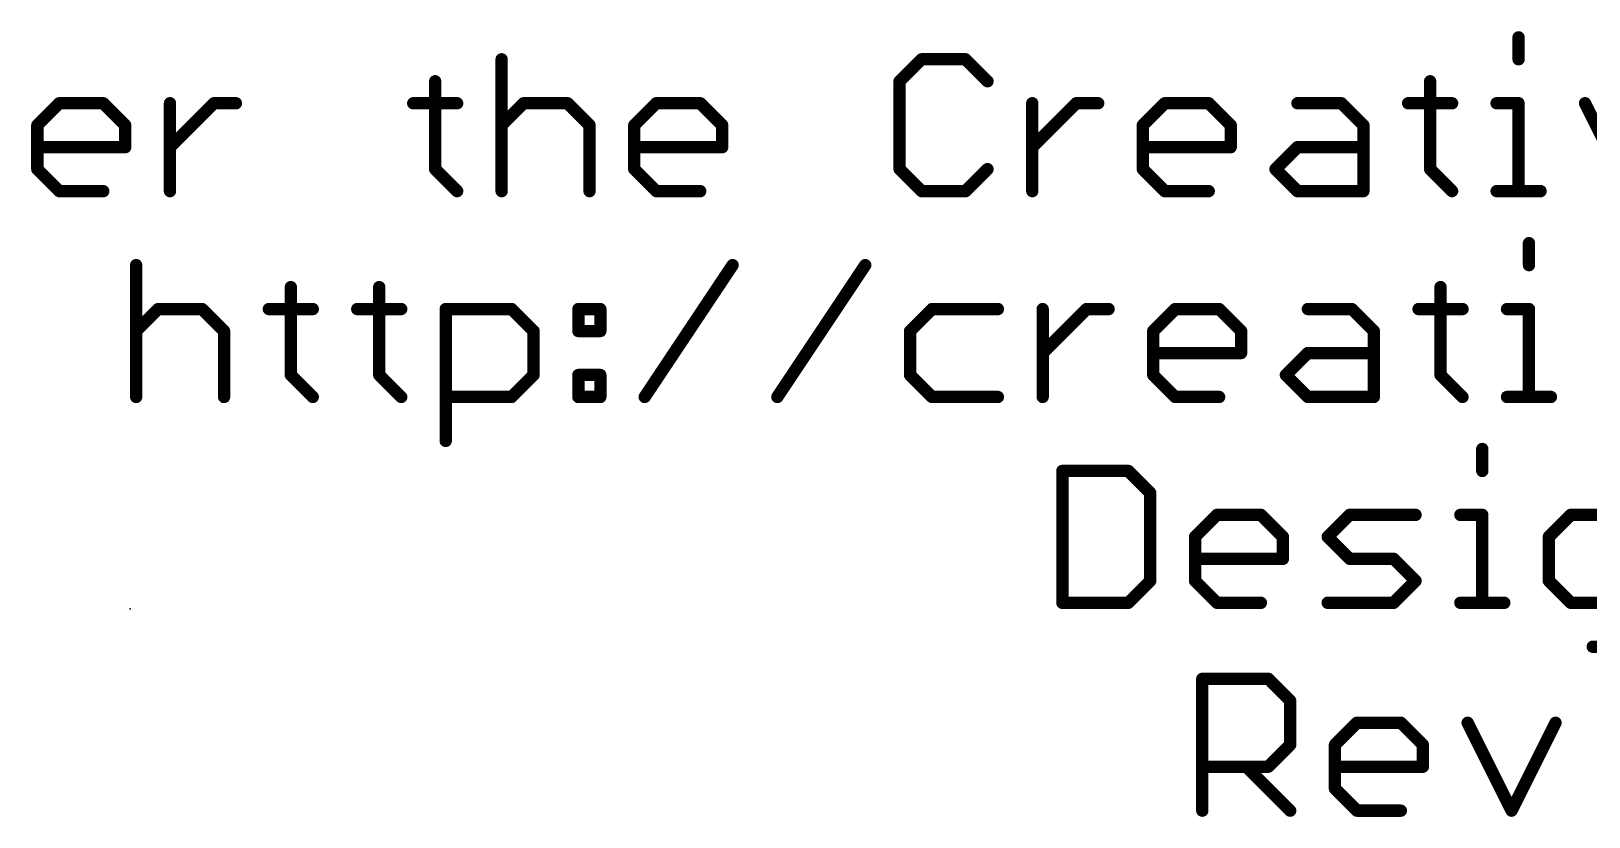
# Model space of a CAD drawing. Extents: x -20 to 87, y -15 to 38.
# Drawn here: x -1.22 to 18, y -14 to -4.3 of the extents above; entities that cross this region are included whole.
import ezdxf

# ---------------------------------------------------------------- set-up
doc = ezdxf.new("R2010")
doc.units = 0
doc.layers.add('23', color=53, linetype='CONTINUOUS')
doc.layers.add('51', color=53, linetype='CONTINUOUS')

msp = doc.modelspace()

# ---------------------------------------------------------------- linework, layer by layer
at = {"layer": '23'}
msp.add_point((0, -11.43), dxfattribs=at)
at = {"layer": '51', "const_width": 0.1524}
for points in [[(17.1362, -4.3756), (17.1362, -4.6468)], [(4.5864, -4.6468), (4.5864, -6.2738)], [(9.769, -4.6468), (9.4979, -4.918)], [(10.3114, -4.6468), (9.769, -4.6468)], [(10.5825, -4.918), (10.3114, -4.6468)], [(3.7661, -4.918), (3.7661, -6.0026)], [(9.4979, -4.918), (9.4979, -6.0026)], [(16.0448, -4.918), (16.0448, -6.0026)], [(-1.1436, -5.4603), (-0.8725, -5.1891)], [(-0.8725, -5.1891), (-0.3301, -5.1891)], [(-0.3301, -5.1891), (-0.059, -5.4603)], [(0.4935, -6.2738), (0.4935, -5.1891)], [(0.4935, -5.7315), (1.0358, -5.1891)], [(1.0358, -5.1891), (1.307, -5.1891)], [(3.495, -5.1891), (4.0373, -5.1891)], [(4.5864, -5.4603), (4.8576, -5.1891)], [(4.8576, -5.1891), (5.3999, -5.1891)], [(5.3999, -5.1891), (5.6711, -5.4603)], [(6.2236, -5.4603), (6.4947, -5.1891)], [(6.4947, -5.1891), (7.0371, -5.1891)], [(7.0371, -5.1891), (7.3082, -5.4603)], [(11.135, -6.2738), (11.135, -5.1891)], [(11.135, -5.7315), (11.6774, -5.1891)], [(11.6774, -5.1891), (11.9485, -5.1891)], [(12.4993, -5.4603), (12.7705, -5.1891)], [(12.7705, -5.1891), (13.3128, -5.1891)], [(13.3128, -5.1891), (13.584, -5.4603)], [(14.4076, -5.1891), (14.95, -5.1891)], [(14.95, -5.1891), (15.2211, -5.4603)], [(15.7736, -5.1891), (16.316, -5.1891)], [(16.8651, -5.1891), (17.1362, -5.1891)], [(17.1362, -5.1891), (17.1362, -6.2738)], [(17.9565, -5.1891), (18.4988, -6.2738)], [(-1.1436, -6.0026), (-1.1436, -5.4603)], [(-0.059, -5.4603), (-0.059, -5.7315)], [(5.6711, -5.4603), (5.6711, -6.2738)], [(6.2236, -6.0026), (6.2236, -5.4603)], [(7.3082, -5.4603), (7.3082, -5.7315)], [(12.4993, -6.0026), (12.4993, -5.4603)], [(13.584, -5.4603), (13.584, -5.7315)], [(15.2211, -5.4603), (15.2211, -6.2738)], [(-0.059, -5.7315), (-1.1436, -5.7315)], [(7.3082, -5.7315), (6.2236, -5.7315)], [(13.584, -5.7315), (12.4993, -5.7315)], [(14.1365, -6.0026), (14.4076, -5.7315)], [(14.4076, -5.7315), (15.2211, -5.7315)], [(-0.8725, -6.2738), (-1.1436, -6.0026)], [(3.7661, -6.0026), (4.0373, -6.2738)], [(6.4947, -6.2738), (6.2236, -6.0026)], [(9.4979, -6.0026), (9.769, -6.2738)], [(10.3114, -6.2738), (10.5825, -6.0026)], [(12.7705, -6.2738), (12.4993, -6.0026)], [(14.4076, -6.2738), (14.1365, -6.0026)], [(16.0448, -6.0026), (16.316, -6.2738)], [(-0.3301, -6.2738), (-0.8725, -6.2738)], [(7.0371, -6.2738), (6.4947, -6.2738)], [(9.769, -6.2738), (10.3114, -6.2738)], [(13.3128, -6.2738), (12.7705, -6.2738)], [(15.2211, -6.2738), (14.4076, -6.2738)], [(16.8651, -6.2738), (17.4074, -6.2738)], [(17.2646, -6.9156), (17.2646, -7.1868)], [(0.0762, -7.1868), (0.0762, -8.8138)], [(6.352, -8.8138), (7.4366, -7.1868)], [(7.9891, -8.8138), (9.0738, -7.1868)], [(1.9845, -7.458), (1.9845, -8.5426)], [(3.076, -7.458), (3.076, -8.5426)], [(16.1732, -7.458), (16.1732, -8.5426)], [(0.0762, -8.0003), (0.3474, -7.7291)], [(0.3474, -7.7291), (0.8897, -7.7291)], [(0.8897, -7.7291), (1.1609, -8.0003)], [(1.7134, -7.7291), (2.2557, -7.7291)], [(2.8048, -7.7291), (3.3471, -7.7291)], [(3.8962, -9.3561), (3.8962, -7.7291)], [(3.8962, -7.7291), (4.7097, -7.7291)], [(4.7097, -7.7291), (4.9809, -8.0003)], [(5.5334, -7.7291), (5.8045, -7.7291)], [(5.5334, -8.0003), (5.5334, -7.7291)], [(5.8045, -7.7291), (5.8045, -8.0003)], [(9.8974, -7.7291), (9.6263, -8.0003)], [(10.7109, -7.7291), (9.8974, -7.7291)], [(11.2634, -8.8138), (11.2634, -7.7291)], [(11.2634, -8.2715), (11.8058, -7.7291)], [(11.8058, -7.7291), (12.0769, -7.7291)], [(12.6277, -8.0003), (12.8989, -7.7291)], [(12.8989, -7.7291), (13.4412, -7.7291)], [(13.4412, -7.7291), (13.7124, -8.0003)], [(14.5361, -7.7291), (15.0784, -7.7291)], [(15.0784, -7.7291), (15.3495, -8.0003)], [(15.902, -7.7291), (16.4444, -7.7291)], [(16.9935, -7.7291), (17.2646, -7.7291)], [(17.2646, -7.7291), (17.2646, -8.8138)], [(1.1609, -8.0003), (1.1609, -8.8138)], [(4.9809, -8.0003), (4.9809, -8.5426)], [(5.8045, -8.0003), (5.5334, -8.0003)], [(9.6263, -8.0003), (9.6263, -8.5426)], [(12.6277, -8.5426), (12.6277, -8.0003)], [(13.7124, -8.0003), (13.7124, -8.2715)], [(15.3495, -8.0003), (15.3495, -8.8138)], [(13.7124, -8.2715), (12.6277, -8.2715)], [(14.2649, -8.5426), (14.5361, -8.2715)], [(14.5361, -8.2715), (15.3495, -8.2715)], [(1.9845, -8.5426), (2.2557, -8.8138)], [(3.076, -8.5426), (3.3471, -8.8138)], [(4.9809, -8.5426), (4.7097, -8.8138)], [(5.5334, -8.5426), (5.8045, -8.5426)], [(5.5334, -8.8138), (5.5334, -8.5426)], [(5.8045, -8.5426), (5.8045, -8.8138)], [(9.6263, -8.5426), (9.8974, -8.8138)], [(12.8989, -8.8138), (12.6277, -8.5426)], [(14.5361, -8.8138), (14.2649, -8.5426)], [(16.1732, -8.5426), (16.4444, -8.8138)], [(4.7097, -8.8138), (3.8962, -8.8138)], [(5.8045, -8.8138), (5.5334, -8.8138)], [(9.8974, -8.8138), (10.7109, -8.8138)], [(13.4412, -8.8138), (12.8989, -8.8138)], [(15.3495, -8.8138), (14.5361, -8.8138)], [(16.9935, -8.8138), (17.5358, -8.8138)], [(16.6888, -9.4556), (16.6888, -9.7268)], [(11.5062, -9.7268), (11.5062, -11.3538)], [(12.3197, -9.7268), (11.5062, -9.7268)], [(12.5909, -9.998), (12.3197, -9.7268)], [(12.5909, -11.0826), (12.5909, -9.998)], [(13.1434, -10.5403), (13.4145, -10.2691)], [(13.4145, -10.2691), (13.9569, -10.2691)], [(13.9569, -10.2691), (14.228, -10.5403)], [(14.7805, -10.5403), (15.0517, -10.2691)], [(15.0517, -10.2691), (15.8652, -10.2691)], [(16.4177, -10.2691), (16.6888, -10.2691)], [(16.6888, -10.2691), (16.6888, -11.3538)], [(17.7803, -10.2691), (17.5091, -10.5403)], [(18.5938, -10.2691), (17.7803, -10.2691)], [(13.1434, -11.0826), (13.1434, -10.5403)], [(14.228, -10.5403), (14.228, -10.8115)], [(15.0517, -10.8115), (14.7805, -10.5403)], [(17.5091, -10.5403), (17.5091, -11.0826)], [(14.228, -10.8115), (13.1434, -10.8115)], [(15.594, -10.8115), (15.0517, -10.8115)], [(15.8652, -11.0826), (15.594, -10.8115)], [(12.3197, -11.3538), (12.5909, -11.0826)], [(13.4145, -11.3538), (13.1434, -11.0826)], [(15.594, -11.3538), (15.8652, -11.0826)], [(17.5091, -11.0826), (17.7803, -11.3538)], [(11.5062, -11.3538), (12.3197, -11.3538)], [(13.9569, -11.3538), (13.4145, -11.3538)], [(14.7805, -11.3538), (15.594, -11.3538)], [(16.4177, -11.3538), (16.96, -11.3538)], [(17.7803, -11.3538), (18.5938, -11.3538)], [(18.0514, -11.8961), (18.3226, -11.8961)], [(13.2334, -13.9192), (13.2334, -12.2922)], [(13.2334, -12.2922), (14.0469, -12.2922)], [(14.0469, -12.2922), (14.3181, -12.5634)], [(14.3181, -12.5634), (14.3181, -13.1057)], [(14.8706, -13.1057), (15.1417, -12.8345)], [(15.1417, -12.8345), (15.6841, -12.8345)], [(15.6841, -12.8345), (15.9552, -13.1057)], [(16.5077, -12.8345), (17.05, -13.9192)], [(17.05, -13.9192), (17.5924, -12.8345)], [(14.3181, -13.1057), (14.0469, -13.3769)], [(14.8706, -13.648), (14.8706, -13.1057)], [(15.9552, -13.1057), (15.9552, -13.3769)], [(14.0469, -13.3769), (13.2334, -13.3769)], [(13.7757, -13.3769), (14.3181, -13.9192)], [(15.9552, -13.3769), (14.8706, -13.3769)], [(15.1417, -13.9192), (14.8706, -13.648)], [(15.6841, -13.9192), (15.1417, -13.9192)]]:
    msp.add_lwpolyline(points, dxfattribs=at)
at = {"layer": '51', "const_width": 0.0762}
for points in [[(17.1743, -4.3756, 1), (17.0981, -4.3756)], [(4.6245, -4.6468, 1), (4.5483, -4.6468)], [(9.769, -4.6087, 1), (9.769, -4.6849)], [(9.796, -4.6738, 1), (9.7421, -4.6199)], [(10.3383, -4.6199, 1), (10.2844, -4.6738)], [(10.3114, -4.6849, 1), (10.3114, -4.6087)], [(17.0981, -4.6468, 1), (17.1743, -4.6468)], [(3.8042, -4.918, 1), (3.728, -4.918)], [(9.4709, -4.891, 1), (9.5248, -4.9449)], [(9.536, -4.918, 1), (9.4598, -4.918)], [(10.5556, -4.9449, 1), (10.6095, -4.891)], [(16.0829, -4.918, 1), (16.0067, -4.918)], [(-0.8725, -5.151, 1), (-0.8725, -5.2272)], [(-0.8455, -5.2161, 1), (-0.8994, -5.1622)], [(-0.3032, -5.1622, 1), (-0.3571, -5.2161)], [(-0.3301, -5.2272, 1), (-0.3301, -5.151)], [(0.5316, -5.1891, 1), (0.4554, -5.1891)], [(1.0358, -5.151, 1), (1.0358, -5.2272)], [(1.0628, -5.2161, 1), (1.0089, -5.1622)], [(1.307, -5.2272, 1), (1.307, -5.151)], [(3.495, -5.151, 1), (3.495, -5.2272)], [(4.0373, -5.2272, 1), (4.0373, -5.151)], [(4.8576, -5.151, 1), (4.8576, -5.2272)], [(4.8845, -5.2161, 1), (4.8306, -5.1622)], [(5.4268, -5.1622, 1), (5.373, -5.2161)], [(5.3999, -5.2272, 1), (5.3999, -5.151)], [(6.4947, -5.151, 1), (6.4947, -5.2272)], [(6.5217, -5.2161, 1), (6.4678, -5.1622)], [(7.064, -5.1622, 1), (7.0101, -5.2161)], [(7.0371, -5.2272, 1), (7.0371, -5.151)], [(11.1731, -5.1891, 1), (11.0969, -5.1891)], [(11.6774, -5.151, 1), (11.6774, -5.2272)], [(11.7043, -5.2161, 1), (11.6504, -5.1622)], [(11.9485, -5.2272, 1), (11.9485, -5.151)], [(12.7705, -5.151, 1), (12.7705, -5.2272)], [(12.7974, -5.2161, 1), (12.7435, -5.1622)], [(13.3398, -5.1622, 1), (13.2859, -5.2161)], [(13.3128, -5.2272, 1), (13.3128, -5.151)], [(14.4076, -5.151, 1), (14.4076, -5.2272)], [(14.9769, -5.1622, 1), (14.923, -5.2161)], [(14.95, -5.2272, 1), (14.95, -5.151)], [(15.7736, -5.151, 1), (15.7736, -5.2272)], [(16.316, -5.2272, 1), (16.316, -5.151)], [(16.8651, -5.151, 1), (16.8651, -5.2272)], [(17.1743, -5.1891, 1), (17.0981, -5.1891)], [(17.1362, -5.2272, 1), (17.1362, -5.151)], [(17.9906, -5.1721, 1), (17.9224, -5.2062)], [(-1.1055, -5.4603, 1), (-1.1817, -5.4603)], [(-1.1706, -5.4334, 1), (-1.1167, -5.4872)], [(-0.0209, -5.4603, 1), (-0.0971, -5.4603)], [(-0.0859, -5.4872, 1), (-0.032, -5.4334)], [(4.5595, -5.4334, 1), (4.6133, -5.4872)], [(5.7092, -5.4603, 1), (5.633, -5.4603)], [(5.6441, -5.4872, 1), (5.698, -5.4334)], [(6.2617, -5.4603, 1), (6.1855, -5.4603)], [(6.1966, -5.4334, 1), (6.2505, -5.4872)], [(7.3463, -5.4603, 1), (7.2701, -5.4603)], [(7.2813, -5.4872, 1), (7.3352, -5.4334)], [(12.5374, -5.4603, 1), (12.4612, -5.4603)], [(12.4724, -5.4334, 1), (12.5263, -5.4872)], [(13.6221, -5.4603, 1), (13.5459, -5.4603)], [(13.557, -5.4872, 1), (13.6109, -5.4334)], [(15.2592, -5.4603, 1), (15.183, -5.4603)], [(15.1942, -5.4872, 1), (15.2481, -5.4334)], [(-1.1436, -5.6934, 1), (-1.1436, -5.7696)], [(-0.0971, -5.7315, 1), (-0.0209, -5.7315)], [(-0.059, -5.7696, 1), (-0.059, -5.6934)], [(0.4666, -5.7045, 1), (0.5205, -5.7584)], [(6.2236, -5.6934, 1), (6.2236, -5.7696)], [(7.2701, -5.7315, 1), (7.3463, -5.7315)], [(7.3082, -5.7696, 1), (7.3082, -5.6934)], [(11.1081, -5.7045, 1), (11.162, -5.7584)], [(12.4993, -5.6934, 1), (12.4993, -5.7696)], [(13.5459, -5.7315, 1), (13.6221, -5.7315)], [(13.584, -5.7696, 1), (13.584, -5.6934)], [(14.4076, -5.6934, 1), (14.4076, -5.7696)], [(14.4346, -5.7584, 1), (14.3807, -5.7045)], [(15.2211, -5.7696, 1), (15.2211, -5.6934)], [(-1.1167, -5.9757, 1), (-1.1706, -6.0296)], [(3.7931, -5.9757, 1), (3.7392, -6.0296)], [(6.2505, -5.9757, 1), (6.1966, -6.0296)], [(9.5248, -5.9757, 1), (9.4709, -6.0296)], [(10.6095, -6.0296, 1), (10.5556, -5.9757)], [(12.5263, -5.9757, 1), (12.4724, -6.0296)], [(14.1634, -5.9757, 1), (14.1095, -6.0296)], [(14.1095, -5.9757, 1), (14.1634, -6.0296)], [(16.0717, -5.9757, 1), (16.0179, -6.0296)], [(-1.1817, -6.0026, 1), (-1.1055, -6.0026)], [(3.728, -6.0026, 1), (3.8042, -6.0026)], [(6.1855, -6.0026, 1), (6.2617, -6.0026)], [(9.4598, -6.0026, 1), (9.536, -6.0026)], [(12.4612, -6.0026, 1), (12.5374, -6.0026)], [(16.0067, -6.0026, 1), (16.0829, -6.0026)], [(-0.8725, -6.2357, 1), (-0.8725, -6.3119)], [(-0.8994, -6.3007, 1), (-0.8455, -6.2469)], [(-0.3301, -6.3119, 1), (-0.3301, -6.2357)], [(0.4554, -6.2738, 1), (0.5316, -6.2738)], [(4.0104, -6.3007, 1), (4.0642, -6.2469)], [(4.5483, -6.2738, 1), (4.6245, -6.2738)], [(5.633, -6.2738, 1), (5.7092, -6.2738)], [(6.4947, -6.2357, 1), (6.4947, -6.3119)], [(6.4678, -6.3007, 1), (6.5217, -6.2469)], [(7.0371, -6.3119, 1), (7.0371, -6.2357)], [(9.769, -6.2357, 1), (9.769, -6.3119)], [(9.7421, -6.3007, 1), (9.796, -6.2469)], [(10.2844, -6.2469, 1), (10.3383, -6.3007)], [(10.3114, -6.3119, 1), (10.3114, -6.2357)], [(11.0969, -6.2738, 1), (11.1731, -6.2738)], [(12.7705, -6.2357, 1), (12.7705, -6.3119)], [(12.7435, -6.3007, 1), (12.7974, -6.2469)], [(13.3128, -6.3119, 1), (13.3128, -6.2357)], [(14.4076, -6.2357, 1), (14.4076, -6.3119)], [(14.3807, -6.3007, 1), (14.4346, -6.2469)], [(15.183, -6.2738, 1), (15.2592, -6.2738)], [(15.2211, -6.3119, 1), (15.2211, -6.2357)], [(16.289, -6.3007, 1), (16.3429, -6.2469)], [(16.8651, -6.2357, 1), (16.8651, -6.3119)], [(17.0981, -6.2738, 1), (17.1743, -6.2738)], [(17.4074, -6.3119, 1), (17.4074, -6.2357)], [(17.3027, -6.9156, 1), (17.2265, -6.9156)], [(0.1143, -7.1868, 1), (0.0381, -7.1868)], [(7.4683, -7.2079, 1), (7.4049, -7.1657)], [(9.1055, -7.2079, 1), (9.0421, -7.1657)], [(17.2265, -7.1868, 1), (17.3027, -7.1868)], [(2.0226, -7.458, 1), (1.9464, -7.458)], [(3.1141, -7.458, 1), (3.0379, -7.458)], [(16.2113, -7.458, 1), (16.1351, -7.458)], [(0.3474, -7.691, 1), (0.3474, -7.7672)], [(0.3743, -7.7561, 1), (0.3204, -7.7022)], [(0.9166, -7.7022, 1), (0.8628, -7.7561)], [(0.8897, -7.7672, 1), (0.8897, -7.691)], [(1.7134, -7.691, 1), (1.7134, -7.7672)], [(2.2557, -7.7672, 1), (2.2557, -7.691)], [(2.8048, -7.691, 1), (2.8048, -7.7672)], [(3.3471, -7.7672, 1), (3.3471, -7.691)], [(3.9343, -7.7291, 1), (3.8581, -7.7291)], [(3.8962, -7.691, 1), (3.8962, -7.7672)], [(4.7367, -7.7022, 1), (4.6828, -7.7561)], [(4.7097, -7.7672, 1), (4.7097, -7.691)], [(5.5334, -7.691, 1), (5.5334, -7.7672)], [(5.5715, -7.7291, 1), (5.4953, -7.7291)], [(5.8426, -7.7291, 1), (5.7664, -7.7291)], [(5.8045, -7.7672, 1), (5.8045, -7.691)], [(9.8974, -7.691, 1), (9.8974, -7.7672)], [(9.9244, -7.7561, 1), (9.8705, -7.7022)], [(10.7109, -7.7672, 1), (10.7109, -7.691)], [(11.3015, -7.7291, 1), (11.2253, -7.7291)], [(11.8058, -7.691, 1), (11.8058, -7.7672)], [(11.8327, -7.7561, 1), (11.7788, -7.7022)], [(12.0769, -7.7672, 1), (12.0769, -7.691)], [(12.8989, -7.691, 1), (12.8989, -7.7672)], [(12.9258, -7.7561, 1), (12.872, -7.7022)], [(13.4682, -7.7022, 1), (13.4143, -7.7561)], [(13.4412, -7.7672, 1), (13.4412, -7.691)], [(14.5361, -7.691, 1), (14.5361, -7.7672)], [(15.1053, -7.7022, 1), (15.0514, -7.7561)], [(15.0784, -7.7672, 1), (15.0784, -7.691)], [(15.902, -7.691, 1), (15.902, -7.7672)], [(16.4444, -7.7672, 1), (16.4444, -7.691)], [(16.9935, -7.691, 1), (16.9935, -7.7672)], [(17.3027, -7.7291, 1), (17.2265, -7.7291)], [(17.2646, -7.7672, 1), (17.2646, -7.691)], [(0.0493, -7.9734, 1), (0.1031, -8.0272)], [(1.199, -8.0003, 1), (1.1228, -8.0003)], [(1.1339, -8.0272, 1), (1.1878, -7.9734)], [(5.019, -8.0003, 1), (4.9428, -8.0003)], [(4.9539, -8.0272, 1), (5.0078, -7.9734)], [(5.5334, -7.9622, 1), (5.5334, -8.0384)], [(5.4953, -8.0003, 1), (5.5715, -8.0003)], [(5.7664, -8.0003, 1), (5.8426, -8.0003)], [(5.8045, -8.0384, 1), (5.8045, -7.9622)], [(9.6644, -8.0003, 1), (9.5882, -8.0003)], [(9.5993, -7.9734, 1), (9.6532, -8.0272)], [(12.6658, -8.0003, 1), (12.5896, -8.0003)], [(12.6008, -7.9734, 1), (12.6547, -8.0272)], [(13.7505, -8.0003, 1), (13.6743, -8.0003)], [(13.6854, -8.0272, 1), (13.7393, -7.9734)], [(15.3876, -8.0003, 1), (15.3114, -8.0003)], [(15.3226, -8.0272, 1), (15.3765, -7.9734)], [(11.2365, -8.2445, 1), (11.2904, -8.2984)], [(12.6277, -8.2334, 1), (12.6277, -8.3096)], [(13.6743, -8.2715, 1), (13.7505, -8.2715)], [(13.7124, -8.3096, 1), (13.7124, -8.2334)], [(14.5361, -8.2334, 1), (14.5361, -8.3096)], [(14.563, -8.2984, 1), (14.5091, -8.2445)], [(15.3495, -8.3096, 1), (15.3495, -8.2334)], [(2.0115, -8.5157, 1), (1.9576, -8.5696)], [(1.9464, -8.5426, 1), (2.0226, -8.5426)], [(3.1029, -8.5157, 1), (3.049, -8.5696)], [(3.0379, -8.5426, 1), (3.1141, -8.5426)], [(4.9428, -8.5426, 1), (5.019, -8.5426)], [(5.0078, -8.5696, 1), (4.954, -8.5157)], [(5.5334, -8.5045, 1), (5.5334, -8.5807)], [(5.5715, -8.5426, 1), (5.4953, -8.5426)], [(5.8426, -8.5426, 1), (5.7664, -8.5426)], [(5.8045, -8.5807, 1), (5.8045, -8.5045)], [(9.6532, -8.5157, 1), (9.5993, -8.5696)], [(9.5882, -8.5426, 1), (9.6644, -8.5426)], [(12.6547, -8.5157, 1), (12.6008, -8.5696)], [(12.5896, -8.5426, 1), (12.6658, -8.5426)], [(14.2918, -8.5157, 1), (14.2379, -8.5696)], [(14.2379, -8.5157, 1), (14.2918, -8.5696)], [(16.2001, -8.5157, 1), (16.1463, -8.5696)], [(16.1351, -8.5426, 1), (16.2113, -8.5426)], [(0.0381, -8.8138, 1), (0.1143, -8.8138)], [(1.1228, -8.8138, 1), (1.199, -8.8138)], [(2.2287, -8.8407, 1), (2.2826, -8.7869)], [(3.3202, -8.8407, 1), (3.3741, -8.7869)], [(3.8962, -8.7757, 1), (3.8962, -8.8519)], [(4.6828, -8.7869, 1), (4.7367, -8.8407)], [(4.7097, -8.8519, 1), (4.7097, -8.7757)], [(5.5334, -8.7757, 1), (5.5334, -8.8519)], [(5.4953, -8.8138, 1), (5.5715, -8.8138)], [(5.7664, -8.8138, 1), (5.8426, -8.8138)], [(5.8045, -8.8519, 1), (5.8045, -8.7757)], [(6.3203, -8.7927, 1), (6.3837, -8.8349)], [(7.9574, -8.7927, 1), (8.0208, -8.8349)], [(9.8974, -8.7757, 1), (9.8974, -8.8519)], [(9.8705, -8.8407, 1), (9.9244, -8.7869)], [(10.7109, -8.8519, 1), (10.7109, -8.7757)], [(11.2253, -8.8138, 1), (11.3015, -8.8138)], [(12.8989, -8.7757, 1), (12.8989, -8.8519)], [(12.872, -8.8407, 1), (12.9258, -8.7869)], [(13.4412, -8.8519, 1), (13.4412, -8.7757)], [(14.5361, -8.7757, 1), (14.5361, -8.8519)], [(14.5091, -8.8407, 1), (14.563, -8.7869)], [(15.3114, -8.8138, 1), (15.3876, -8.8138)], [(15.3495, -8.8519, 1), (15.3495, -8.7757)], [(16.4174, -8.8407, 1), (16.4713, -8.7869)], [(16.9935, -8.7757, 1), (16.9935, -8.8519)], [(17.2265, -8.8138, 1), (17.3027, -8.8138)], [(17.5358, -8.8519, 1), (17.5358, -8.7757)], [(3.8581, -9.3561, 1), (3.9343, -9.3561)], [(16.7269, -9.4556, 1), (16.6507, -9.4556)], [(11.5443, -9.7268, 1), (11.4681, -9.7268)], [(11.5062, -9.6887, 1), (11.5062, -9.7649)], [(12.3466, -9.6999, 1), (12.2928, -9.7538)], [(12.3197, -9.7649, 1), (12.3197, -9.6887)], [(16.6507, -9.7268, 1), (16.7269, -9.7268)], [(12.629, -9.998, 1), (12.5528, -9.998)], [(12.5639, -10.0249, 1), (12.6178, -9.971)], [(13.4145, -10.231, 1), (13.4145, -10.3072)], [(13.4415, -10.2961, 1), (13.3876, -10.2422)], [(13.9838, -10.2422, 1), (13.9299, -10.2961)], [(13.9569, -10.3072, 1), (13.9569, -10.231)], [(15.0517, -10.231, 1), (15.0517, -10.3072)], [(15.0786, -10.2961, 1), (15.0247, -10.2422)], [(15.8652, -10.3072, 1), (15.8652, -10.231)], [(16.4177, -10.231, 1), (16.4177, -10.3072)], [(16.7269, -10.2691, 1), (16.6507, -10.2691)], [(16.6888, -10.3072, 1), (16.6888, -10.231)], [(17.7803, -10.231, 1), (17.7803, -10.3072)], [(17.8072, -10.2961, 1), (17.7533, -10.2422)], [(13.1815, -10.5403, 1), (13.1053, -10.5403)], [(13.1164, -10.5134, 1), (13.1703, -10.5672)], [(14.2661, -10.5403, 1), (14.1899, -10.5403)], [(14.2011, -10.5672, 1), (14.255, -10.5134)], [(14.8075, -10.5134, 1), (14.7536, -10.5672)], [(14.7536, -10.5134, 1), (14.8075, -10.5672)], [(17.5472, -10.5403, 1), (17.471, -10.5403)], [(17.4822, -10.5134, 1), (17.536, -10.5672)], [(13.1434, -10.7734, 1), (13.1434, -10.8496)], [(14.228, -10.8496, 1), (14.228, -10.7734)], [(15.0517, -10.7734, 1), (15.0517, -10.8496)], [(15.0247, -10.8384, 1), (15.0786, -10.7845)], [(15.6209, -10.7845, 1), (15.5671, -10.8384)], [(15.594, -10.8496, 1), (15.594, -10.7734)], [(14.1899, -10.8115, 1), (14.2661, -10.8115)], [(12.5528, -11.0826, 1), (12.629, -11.0826)], [(12.6178, -11.1096, 1), (12.5639, -11.0557)], [(13.1703, -11.0557, 1), (13.1164, -11.1096)], [(13.1053, -11.0826, 1), (13.1815, -11.0826)], [(15.8921, -11.1096, 1), (15.8382, -11.0557)], [(15.8382, -11.1096, 1), (15.8921, -11.0557)], [(17.536, -11.0557, 1), (17.4822, -11.1096)], [(17.471, -11.0826, 1), (17.5472, -11.0826)], [(11.5062, -11.3157, 1), (11.5062, -11.3919)], [(11.4681, -11.3538, 1), (11.5443, -11.3538)], [(12.2928, -11.3269, 1), (12.3466, -11.3807)], [(12.3197, -11.3919, 1), (12.3197, -11.3157)], [(13.4145, -11.3157, 1), (13.4145, -11.3919)], [(13.3876, -11.3807, 1), (13.4415, -11.3269)], [(13.9569, -11.3919, 1), (13.9569, -11.3157)], [(14.7805, -11.3157, 1), (14.7805, -11.3919)], [(15.5671, -11.3269, 1), (15.6209, -11.3807)], [(15.594, -11.3919, 1), (15.594, -11.3157)], [(16.4177, -11.3157, 1), (16.4177, -11.3919)], [(16.6507, -11.3538, 1), (16.7269, -11.3538)], [(16.96, -11.3919, 1), (16.96, -11.3157)], [(17.7803, -11.3157, 1), (17.7803, -11.3919)], [(17.7533, -11.3807, 1), (17.8072, -11.3269)], [(18.0514, -11.858, 1), (18.0514, -11.9342)], [(13.2715, -12.2922, 1), (13.1953, -12.2922)], [(13.2334, -12.2541, 1), (13.2334, -12.3303)], [(14.0738, -12.2653, 1), (14.02, -12.3192)], [(14.0469, -12.3303, 1), (14.0469, -12.2541)], [(14.3562, -12.5634, 1), (14.28, -12.5634)], [(14.2911, -12.5903, 1), (14.345, -12.5364)], [(15.1417, -12.7964, 1), (15.1417, -12.8726)], [(15.1687, -12.8615, 1), (15.1148, -12.8076)], [(15.711, -12.8076, 1), (15.6571, -12.8615)], [(15.6841, -12.8726, 1), (15.6841, -12.7964)], [(16.5418, -12.8175, 1), (16.4736, -12.8516)], [(17.6264, -12.8516, 1), (17.5583, -12.8175)], [(14.28, -13.1057, 1), (14.3562, -13.1057)], [(14.345, -13.1326, 1), (14.2911, -13.0788)], [(14.9087, -13.1057, 1), (14.8325, -13.1057)], [(14.8436, -13.0788, 1), (14.8975, -13.1326)], [(15.9933, -13.1057, 1), (15.9171, -13.1057)], [(15.9283, -13.1326, 1), (15.9822, -13.0788)], [(13.2334, -13.3388, 1), (13.2334, -13.415)], [(13.8027, -13.3499, 1), (13.7488, -13.4038)], [(14.02, -13.3499, 1), (14.0738, -13.4038)], [(14.0469, -13.415, 1), (14.0469, -13.3388)], [(14.8706, -13.3388, 1), (14.8706, -13.415)], [(15.9171, -13.3769, 1), (15.9933, -13.3769)], [(15.9552, -13.415, 1), (15.9552, -13.3388)], [(14.8975, -13.6211, 1), (14.8436, -13.675)], [(14.8325, -13.648, 1), (14.9087, -13.648)], [(13.1953, -13.9192, 1), (13.2715, -13.9192)], [(14.2911, -13.9461, 1), (14.345, -13.8923)], [(15.1417, -13.8811, 1), (15.1417, -13.9573)], [(15.1148, -13.9461, 1), (15.1687, -13.8923)], [(15.6841, -13.9573, 1), (15.6841, -13.8811)], [(17.016, -13.9022, 1), (17.0841, -13.9362)], [(17.016, -13.9362, 1), (17.0841, -13.9022)]]:
    msp.add_lwpolyline(points, format="xyb", dxfattribs=at)

doc.saveas('drawing.dxf')
